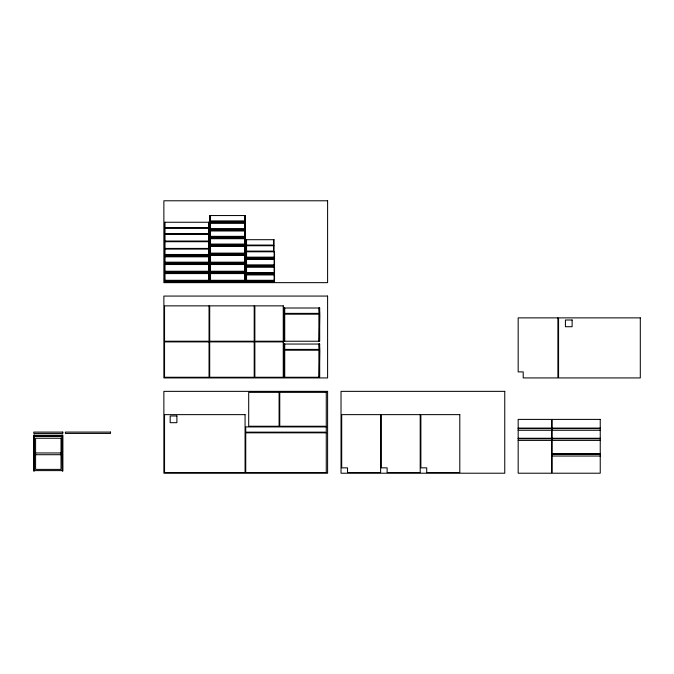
<?xml version="1.0" encoding="UTF-8"?>
<svg xmlns="http://www.w3.org/2000/svg" width="674" height="674" viewBox="0 0 674 674"><rect width="100%" height="100%" fill="white"/><g stroke="black" fill="none" stroke-linecap="round" stroke-linejoin="round"><path stroke-width="1.01" d="M209.707 220.912L210.111 215.545M245.471 220.912L245.066 215.545M209.707 221.721L210.111 222.589M245.471 221.721L245.066 222.589M209.707 228.629L210.111 223.263M245.471 228.629L245.066 223.263M209.707 229.438L210.111 230.306M245.471 229.438L245.066 230.306M209.707 236.347L210.111 230.98M245.471 236.347L245.066 230.98M209.707 237.155L210.111 238.023M245.471 237.155L245.066 238.023M209.707 244.064L210.111 238.697M245.471 244.064L245.066 238.697M209.707 244.873L210.111 245.74M245.471 244.873L245.066 245.74M209.707 253.121L210.111 246.414M245.471 253.121L245.066 246.414M209.707 253.929L210.111 254.797M245.471 253.929L245.066 254.797M209.707 262.178L210.111 255.471M245.471 262.178L245.066 255.471M209.707 262.986L210.111 263.863M245.471 262.986L245.066 263.863M209.707 271.243L210.111 264.528M245.471 271.243L245.066 264.528M209.707 272.043L210.111 272.919M245.471 272.043L245.066 272.919M209.707 280.3L210.111 273.585M245.471 280.3L245.066 273.585M209.707 281.1L210.111 281.976M245.471 281.1L245.066 281.976M283.923 313.376L284.327 308.01M319.687 313.376L319.282 308.01M283.923 314.185L284.327 341.229M319.687 314.185L319.282 341.229M283.923 349.41L284.327 344.043M319.687 349.41L319.282 344.043M283.923 350.219L284.327 377.263M319.687 350.219L319.282 377.263M518.171 428.125L551.526 428.125M552.191 428.125L600.239 428.125M518.171 430.273L551.526 430.273M552.191 430.273L600.239 430.273M34.104 435.64L34.77 435.244M62.488 435.64L61.814 435.244M34.104 436.044L62.488 436.044M34.374 436.044L62.219 436.044M518.171 438.26L551.526 438.26M552.191 438.26L600.239 438.26M518.171 440.4L551.526 440.4M552.191 440.4L600.239 440.4M35.579 452.962L61.014 452.962M552.191 453.888L600.239 453.888M35.579 454.706L61.014 454.706M552.191 456.037L600.239 456.037M34.104 470.199L34.509 436.044M62.488 470.199L62.084 436.044M34.104 470.604L62.488 470.604M318.886 308.01L318.886 313.376L284.731 313.376L284.731 308.01M318.886 341.229L318.886 314.185L284.731 314.185L284.731 341.229M318.886 344.043L318.886 349.41L284.731 349.41L284.731 344.043M318.886 377.263L318.886 350.219L284.731 350.219L284.731 377.263M274.124 251.781L274.124 258.824M274.124 259.498L274.124 266.542M274.124 267.216L274.124 274.259M274.124 274.933L274.124 281.976M273.585 239.7L273.585 245.066M273.585 245.74L273.585 251.107M246.549 239.7L246.549 245.066M246.549 245.74L246.549 251.107M246.549 251.781L246.549 258.824M246.549 259.498L246.549 266.542M246.549 267.216L246.549 274.259M246.549 274.933L246.549 281.976M244.67 215.545L244.67 220.912L210.515 220.912L210.515 215.545M244.67 222.589L244.67 221.721L210.515 221.721L210.515 222.589M244.67 223.263L244.67 228.629L210.515 228.629L210.515 223.263M244.67 230.306L244.67 229.438L210.515 229.438L210.515 230.306M244.67 230.98L244.67 236.347L210.515 236.347L210.515 230.98M244.67 238.023L244.67 237.155L210.515 237.155L210.515 238.023M244.67 238.697L244.67 244.064L210.515 244.064L210.515 238.697M244.67 245.74L244.67 244.873L210.515 244.873L210.515 245.74M244.67 246.414L244.67 253.121L210.515 253.121L210.515 246.414M244.67 254.797L244.67 253.929L210.515 253.929L210.515 254.797M244.67 255.471L244.67 262.178L210.515 262.178L210.515 255.471M244.67 263.863L244.67 262.986L210.515 262.986L210.515 263.863M244.67 264.528L244.67 271.243L210.515 271.243L210.515 264.528M244.67 272.919L244.67 272.043L210.515 272.043L210.515 272.919M244.67 273.585L244.67 280.3L210.515 280.3L210.515 273.585M244.67 281.976L244.67 281.1L210.515 281.1L210.515 281.976M208.637 222.26L208.637 227.627M208.637 228.292L208.637 233.667M208.637 234.333L208.637 241.048M208.637 241.713L208.637 248.428M208.637 249.094L208.637 256.145M208.637 256.811L208.637 263.863M208.637 264.528L208.637 272.919M208.637 273.585L208.637 281.976M164.953 222.26L164.953 227.627M164.953 228.292L164.953 233.667M164.953 234.333L164.953 241.048M164.953 241.713L164.953 248.428M164.953 249.094L164.953 256.145M164.953 256.811L164.953 263.863M164.953 264.528L164.953 272.919M164.953 273.585L164.953 281.976M62.488 435.236L62.488 471M62.219 435.244L62.219 470.604M62.084 470.604L62.893 471L62.893 435.236L33.7 435.236L33.7 471L34.509 470.604M34.374 435.244L34.374 470.604M34.104 435.236L34.104 471M327.606 200.785L163.875 200.785L163.875 282.65L327.606 282.65L327.606 200.785M245.471 215.545L209.707 215.545L209.707 222.589L245.471 222.589L245.471 215.545M209.041 222.26L164.549 222.26L164.549 227.627L209.041 227.627L209.041 222.26M245.471 223.263L209.707 223.263L209.707 230.306L245.471 230.306L245.471 223.263M209.041 228.292L164.549 228.292L164.549 233.667L209.041 233.667L209.041 228.292M245.471 230.98L209.707 230.98L209.707 238.023L245.471 238.023L245.471 230.98M209.041 234.333L164.549 234.333L164.549 241.048L209.041 241.048L209.041 234.333M245.471 238.697L209.707 238.697L209.707 245.74L245.471 245.74L245.471 238.697M273.989 239.7L246.145 239.7L246.145 245.066L273.989 245.066L273.989 239.7M209.041 241.713L164.549 241.713L164.549 248.428L209.041 248.428L209.041 241.713M273.989 245.74L246.145 245.74L246.145 251.107L273.989 251.107L273.989 245.74M245.471 246.414L209.707 246.414L209.707 254.797L245.471 254.797L245.471 246.414M209.041 249.094L164.549 249.094L164.549 254.469L209.041 254.469L209.041 249.094M274.529 251.781L246.145 251.781L246.145 257.148L274.529 257.148L274.529 251.781M209.041 255.269L164.549 255.269L164.549 256.145L209.041 256.145L209.041 255.269M245.471 255.471L209.707 255.471L209.707 263.863L245.471 263.863L245.471 255.471M209.041 256.811L164.549 256.811L164.549 262.178L209.041 262.178L209.041 256.811M274.529 257.957L246.145 257.957L246.145 258.824L274.529 258.824L274.529 257.957M274.529 259.498L246.145 259.498L246.145 264.865L274.529 264.865L274.529 259.498M209.041 262.986L164.549 262.986L164.549 263.863L209.041 263.863L209.041 262.986M209.041 264.528L164.549 264.528L164.549 271.243L209.041 271.243L209.041 264.528M245.471 264.528L209.707 264.528L209.707 272.919L245.471 272.919L245.471 264.528M274.529 265.674L246.145 265.674L246.145 266.542L274.529 266.542L274.529 265.674M274.529 267.216L246.145 267.216L246.145 272.582L274.529 272.582L274.529 267.216M209.041 272.043L164.549 272.043L164.549 272.919L209.041 272.919L209.041 272.043M274.529 273.391L246.145 273.391L246.145 274.259L274.529 274.259L274.529 273.391M209.041 273.585L164.549 273.585L164.549 280.3L209.041 280.3L209.041 273.585M245.471 273.585L209.707 273.585L209.707 281.976L245.471 281.976L245.471 273.585M274.529 274.933L246.145 274.933L246.145 280.3L274.529 280.3L274.529 274.933M209.041 281.1L164.549 281.1L164.549 281.976L209.041 281.976L209.041 281.1M274.529 281.1L246.145 281.1L246.145 281.976L274.529 281.976L274.529 281.1M327.606 296.071L163.875 296.071L163.875 377.929L327.606 377.929L327.606 296.071M209.041 305.861L164.549 305.861L164.549 341.229L209.041 341.229L209.041 305.861M254.199 305.861L209.707 305.861L209.707 341.229L254.199 341.229L254.199 305.861M283.248 305.861L254.865 305.861L254.865 341.229L283.248 341.229L283.248 305.861M319.687 308.01L283.923 308.01L283.923 341.229L319.687 341.229L319.687 308.01M557.895 317.875L518.171 317.875L518.171 371.896L523.209 371.896L523.209 377.929L557.895 377.929L557.895 317.875M640.3 317.875L558.569 317.875L558.569 377.929L640.3 377.929L640.3 317.875M572.125 320.007L565.419 320.007L565.419 326.713L572.125 326.713L572.125 320.007M209.041 341.895L164.549 341.895L164.549 377.263L209.041 377.263L209.041 341.895M254.199 341.895L209.707 341.895L209.707 377.263L254.199 377.263L254.199 341.895M283.248 341.895L254.865 341.895L254.865 377.263L283.248 377.263L283.248 341.895M319.687 344.043L283.923 344.043L283.923 377.263L319.687 377.263L319.687 344.043M327.606 391.35L163.875 391.35L163.875 473.215L327.606 473.215L327.606 391.35M504.759 391.35L341.027 391.35L341.027 473.215L504.759 473.215L504.759 391.35M279.095 392.361L248.698 392.361L248.698 426.246L279.095 426.246L279.095 392.361M326.267 392.361L279.761 392.361L279.761 426.246L326.267 426.246L326.267 392.361M245.066 414.636L164.549 414.636L164.549 472.541L245.066 472.541L245.066 414.636M380.616 414.636L341.701 414.636L341.701 467.849L347.531 467.849L347.531 472.541L380.616 472.541L380.616 414.636M420.205 414.636L381.29 414.636L381.29 467.849L387.129 467.849L387.129 472.541L420.205 472.541L420.205 414.636M459.794 414.636L420.879 414.636L420.879 467.849L426.718 467.849L426.718 472.541L459.794 472.541L459.794 414.636M176.891 415.976L170.185 415.976L170.185 422.691L176.891 422.691L176.891 415.976M551.526 419.405L518.171 419.405L518.171 428.462L551.526 428.462L551.526 419.405M600.239 419.405L552.191 419.405L552.191 428.462L600.239 428.462L600.239 419.405M326.267 426.92L245.74 426.92L245.74 432.152L326.267 432.152L326.267 426.92M551.526 428.597L518.171 428.597L518.171 438.589L551.526 438.589L551.526 428.597M600.239 428.597L552.191 428.597L552.191 438.589L600.239 438.589L600.239 428.597M62.825 432.085L33.767 432.085L33.767 433.424L62.825 433.424L62.825 432.085M110.528 432.085L65.37 432.085L65.37 433.424L110.528 433.424L110.528 432.085M326.267 432.818L245.74 432.818L245.74 472.541L326.267 472.541L326.267 432.818M61.014 438.26L35.579 438.26L35.579 469.399L61.014 469.399L61.014 438.26M551.526 438.723L518.171 438.723L518.171 473.215L551.526 473.215L551.526 438.723M600.239 438.723L552.191 438.723L552.191 454.225L600.239 454.225L600.239 438.723M600.239 454.36L552.191 454.36L552.191 473.215L600.239 473.215L600.239 454.36"/></g></svg>
